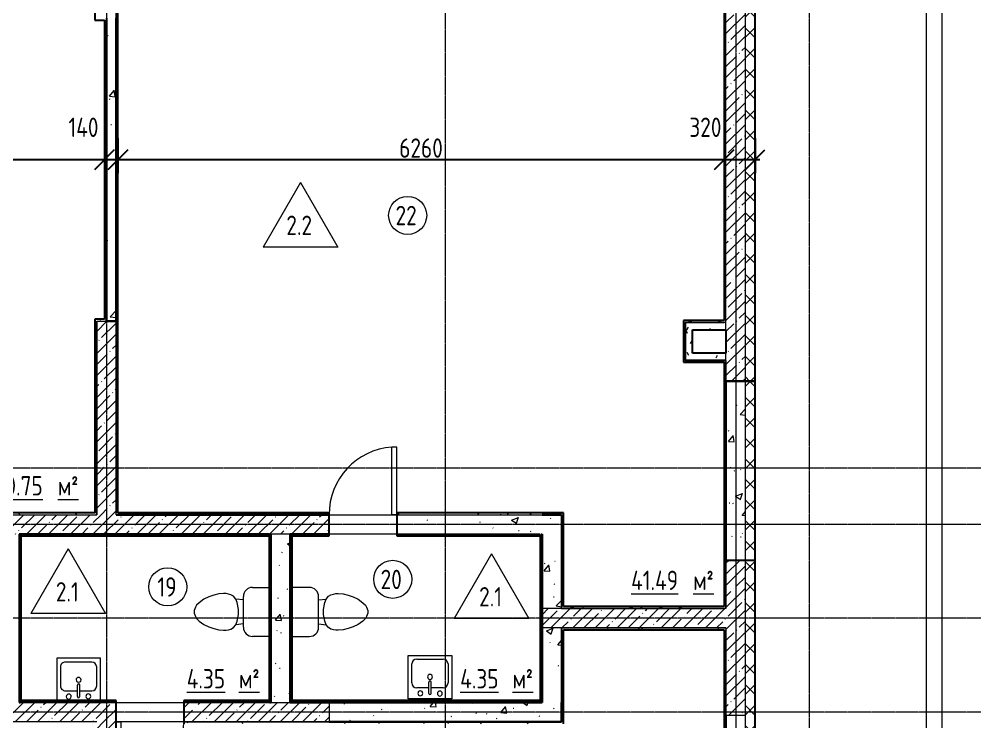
# Model space of a CAD drawing. Header units: millimetres. Extents: x -11854 to 4360091, y -19344 to 4989148.
# Drawn here: x 108003 to 117934, y 14747 to 22007 of the extents above; entities that cross this region are included whole.
import ezdxf

# ---------------------------------------------------------------- set-up
doc = ezdxf.new("R2010")
doc.units = ezdxf.units.MM
doc.linetypes.add('Линия сетки', pattern=[22.225, 12.7, -3.175, 3.175, -3.175])
doc.layers.get('0').update_dxf_attribs({"color": 254})
doc.layers.get('Defpoints').update_dxf_attribs({"color": 254})
for name, color, linetype, lineweight in [('A-ANNO-DIMS', 254, 'Continuous', 9), ('A-AREA-IDEN', 254, 'Continuous', 9), ('A-DOOR', 254, 'Continuous', 9), ('A-WALL', 254, 'Continuous', 9), ('P-SANR-FIXT', 254, 'Continuous', 9), ('S-GRID', 254, 'Continuous', 9)]:
    doc.layers.add(name, color=color, linetype=linetype, lineweight=lineweight)
doc.styles.add('ISOCPEUR', font='isocpeur.ttf', dxfattribs={"width": 0.8, "height": 200})
doc.styles.add('ISOCPEUR_B', font='', dxfattribs={"width": 0.8, "height": 200})
doc.styles.add('ISOCPEUR_B_1', font='', dxfattribs={"width": 0.8, "height": 200})
doc.styles.get('ISOCPEUR_B').set_extended_font_data('ISOCPEUR', bold=True)
doc.styles.get('ISOCPEUR_B_1').set_extended_font_data('ISOCPEUR', bold=True)
doc.dimstyles.new('2_0_мм_ISOCPEUR', dxfattribs={"dimscale": 304.8, "dimtxt": 199.196235, "dimasz": 0.656168, "dimexe": 0.459318, "dimexo": 0.625, "dimgap": 0.065617, "dimtad": 1, "dimdec": 0, "dimtxsty": 'ISOCPEUR', "dimblk1": 'OBLIQUE', "dimblk2": 'OBLIQUE', "dimsah": 1, "dimcen": 2.5, "dimdle": 0.164042, "dimazin": 3, "dimtfac": 1, "dimtix": 1, "dimtmove": 0, "dimatfit": 3, "dimfxl": 0.787402, "dimfxlon": 1, "dimtvp": 1, "dimarcsym": 2})
doc.dimstyles.new('2_0_мм_ISOCPEUR_1', dxfattribs={"dimscale": 304.8, "dimtxt": 199.196235, "dimasz": 0.656168, "dimexe": 0.459318, "dimexo": 0.625, "dimgap": 0.065617, "dimtad": 1, "dimdec": 0, "dimtxsty": 'ISOCPEUR', "dimblk1": 'OBLIQUE', "dimblk2": 'OBLIQUE', "dimsah": 1, "dimcen": 2.5, "dimdle": 0.164042, "dimazin": 3, "dimtfac": 1, "dimtix": 1, "dimtmove": 1, "dimatfit": 3, "dimfxl": 0.787402, "dimfxlon": 1, "dimtvp": 1, "dimarcsym": 2})
pattern_1 = [(50, (542041.7, 20914.14), (728.7365, -63.7558), [76.2, -838.2]), (355, (542041.7, 20914.14), (-140.9716, 764.2276), [60.96, -670.56]), (100.451, (542102.4, 20908.8), (587.77, 700.4668), [64.76, -712.36]), (46.184, (542041.7, 21117.3), (1084.3162, -168.171), [114.3, -1257.3]), (96.636, (542132, 21103.3), (949.61, 989.7098), [97.14, -1068.54]), (351.184, (542041.7, 21117.3), (949.6206, 989.7012), [91.44, -1005.84]), (21, (542143.3, 21066.54), (606.4579, -409.0606), [76.2, -838.2]), (326, (542143.3, 21066.54), (247.2083, 736.7529), [60.96, -670.56]), (71.451, (542193.8, 21032.46), (853.6683, 327.6855), [64.76, -712.36]), (37.5, (542041.67, 20914.14), (12.3547, 338.22012), [6.706, -655.726, 6.706, -674.014, -673.1]), (37.5, (542041.67, 20914.14), (12.3547, 338.22012), [-1343.152, 6.706, -666.394]), (7.5, (542041.67, 20914.14), (267.27887, 400.72213), [6.706, -381.406, 6.706, -640.486, -256.54]), (7.5, (542041.67, 20914.14), (267.27887, 400.72213), [-1035.304, 6.706, -249.834]), (327.5, (541815.1, 20914.14), (542.36333, -22.91534), [6.706, -247.294, 6.706, -785.774, -1051.56]), (327.5, (541815.1, 20914.14), (542.36333, -22.91534), [-1046.48, 6.706, -1044.854]), (317.5, (541713.5, 20914.14), (592.51696, 101.7071), [6.706, -323.494, 6.706, -519.582, -746.76]), (317.5, (541713.5, 20914.14), (592.51696, 101.7071), [-856.488, 6.706, -740.054])]
pattern_2 = [(45, (542041.67, 20914.14), (-114.04925, 114.04925), []), (45, (542155.72, 20914.14), (-114.04925, 114.04925), [201.613, -40.323, 3.353, -36.97])]
pattern_3 = [(45, (542041.67, 20914.14), (-106.066017, 106.066017), []), (135, (542041.67, 20914.14), (-106.066017, -106.066017), [])]
pattern_4 = [(0, (542041.67, 20914.14), (406.4, 101.6), [33.528, -271.272, 33.528, -271.272, -1625.6]), (0, (542041.67, 20914.14), (406.4, 101.6), [-609.6, 33.528, -576.072, 33.528, -271.272, -711.2]), (0, (542041.67, 20914.14), (406.4, 101.6), [-1524, 33.528, -169.672, 33.528, -474.472]), (120, (542194.07, 20964.94), (-291.18818, 301.152724), [33.528, -271.272, 33.528, -1896.872]), (120, (542194.07, 20964.94), (-291.18818, 301.152724), [-338.328, -271.272, 33.528, -576.072, -1016]), (120, (542194.07, 20964.94), (-291.18818, 301.152724), [-1219.2, 33.528, -271.272, 33.528, -677.672]), (120, (542194.07, 20964.94), (-291.18818, 301.152724), [-1557.528, -169.672, 33.528, -474.472]), (240, (542244.87, 21168.14), (-115.21182, -402.752724), [33.528, -271.272, 33.528, -1896.872]), (240, (542244.87, 21168.14), (-115.21182, -402.752724), [-338.328, -271.272, 33.528, -576.072, -1016]), (240, (542244.87, 21168.14), (-115.21182, -402.752724), [-1219.2, 33.528, -271.272, 33.528, -677.672]), (240, (542244.87, 21168.14), (-115.21182, -402.752724), [-1557.528, -169.672, 33.528, -474.472])]
pattern_5 = [(0, (542041.67, 20914.14), (0, 240), []), (90, (542041.67, 20914.14), (-240, 1e-14), [])]

# ---------------------------------------------------------------- blocks, each defined once
blk = doc.blocks.new('Одиночные-Щитовые - Дверной блок внутренний глухой ДГ 21х7 Л-4429184-1А')
at = {"layer": 'A-DOOR', "lineweight": 18}
for p, q in [((299, 100), (299, 798.1)), ((350, 798.1), (299, 798.1)), ((350, 100), (350, 798.1)), ((350, 100), (299, 100))]:
    blk.add_line(p, q, dxfattribs=at)
at = {"layer": 'A-DOOR'}
blk.add_arc((350, 100), 700, 94.17811, 180, dxfattribs=at)
blk = doc.blocks.new('Одиночные-Щитовые - Дверной блок внутренний глухой ДГ 21х7 Л-4592465-1А')
at = {"layer": 'A-DOOR', "lineweight": 18}
for p, q in [((299, 100), (299, 798.1)), ((350, 798.1), (299, 798.1)), ((350, 100), (350, 798.1)), ((350, 100), (299, 100))]:
    blk.add_line(p, q, dxfattribs=at)
at = {"layer": 'A-DOOR'}
blk.add_arc((350, 100), 700, 94.17811, 180, dxfattribs=at)
blk = doc.blocks.new('Туалет-Домашний-3D - Туалет-Домашний-3D-V3-1А')
at = {"layer": 'P-SANR-FIXT'}
for p, q in [((-253.4, 298.4), (-253.4, 468.8)), ((253.4, 468.8), (253.4, 298.4)), ((158.7, 203.8), (-158.8, 203.8)), ((-123.5, 203.8), (-132.3, 127)), ((123.5, 203.8), (132.3, 127)), ((-162.6, 101.6), (-177, 76.2)), ((-132.3, 127), (-162.6, 101.6)), ((-97.4, 139.7), (-132.3, 127)), ((-25.4, 152.4), (-97.4, 139.7)), ((25.4, 152.4), (-25.4, 152.4)), ((97.4, 139.7), (25.4, 152.4)), ((132.3, 127), (97.4, 139.7)), ((162.6, 101.6), (132.3, 127)), ((177, 76.2), (162.6, 101.6)), ((-188.3, 25.3), (-190.5, 0)), ((-190.5, 0), (-186.1, -50.6)), ((-183.8, 50.8), (-188.3, 25.3)), ((-177, 76.2), (-183.8, 50.8)), ((183.8, 50.8), (177, 76.2)), ((188.3, 25.3), (183.8, 50.8)), ((186.1, -50.6), (190.5, 0)), ((190.5, 0), (188.3, 25.3)), ((-186.1, -50.6), (-172.4, -101.6)), ((172.4, -101.6), (186.1, -50.6)), ((-172.4, -101.6), (-153.9, -152.4)), ((-153.9, -152.4), (-130.2, -203.2)), ((130.2, -203.2), (153.9, -152.4)), ((153.9, -152.4), (172.4, -101.6)), ((-130.2, -203.2), (-95, -254)), ((-95, -254), (-69.6, -279.4)), ((-69.6, -279.4), (-47.6, -292.1)), ((-47.6, -292.1), (-12.7, -304.8)), ((12.7, -304.8), (47.6, -292.1)), ((47.6, -292.1), (69.6, -279.4)), ((69.6, -279.4), (95, -254)), ((95, -254), (130.2, -203.2)), ((-12.7, -304.8), (12.7, -304.8))]:
    blk.add_line(p, q, dxfattribs=at)
for centre, start, end in [((-158.8, 298.4), 180, 270), ((158.7, 298.4), 270, 360)]:
    blk.add_arc(centre, 94.6, start, end, dxfattribs=at)
blk = doc.blocks.new('Кухонная мойка-Островок - 450 x 450 мм-V4-1А')
at = {"layer": 'P-SANR-FIXT'}
for p, q in [((-209.3, 213), (-209.3, -222.7)), ((240.7, -222.7), (240.7, 213)), ((3, 113), (-120.4, 113)), ((3, 170.2), (3, 53.1)), ((28.4, 170.2), (28.4, 53.1)), ((151.8, 113), (28.4, 113)), ((-171.2, 62.2), (-171.2, -133.8)), ((202.6, -133.8), (202.6, 62.2)), ((-120.4, -184.6), (151.8, -184.6)), ((-209.3, -222.7), (240.7, -222.7))]:
    blk.add_line(p, q, dxfattribs=at)
for centre, radius, start, end in [((-120.4, 62.2), 50.8, 90, 180), ((-84.3, 170.2), 25.4, 360, 180), ((-84.3, 170.2), 25.4, 180, 360), ((15.7, 170.2), 12.7, 360, 180), ((117.3, 172.3), 25.4, 360, 180), ((117.3, 172.3), 25.4, 180, 0), ((151.8, 62.2), 50.8, 360, 90), ((15.7, 0), 25.4, 360, 180), ((15.7, 0), 25.4, 180, 0), ((15.7, 53.1), 12.7, 180, 0), ((-120.4, -133.8), 50.8, 180, 270), ((151.8, -133.8), 50.8, 270, 0)]:
    blk.add_arc(centre, radius, start, end, dxfattribs=at)
blk = doc.blocks.new('Туалет-Домашний-3D - Туалет-Домашний-3D-V5-1А')
at = {"layer": 'P-SANR-FIXT'}
for p, q in [((-47.6, 292.1), (-12.7, 304.8)), ((-12.7, 304.8), (12.7, 304.8)), ((12.7, 304.8), (47.6, 292.1)), ((-153.9, 152.4), (-130.2, 203.2)), ((-130.2, 203.2), (-95, 254)), ((-95, 254), (-69.6, 279.4)), ((-69.6, 279.4), (-47.6, 292.1)), ((47.6, 292.1), (69.6, 279.4)), ((69.6, 279.4), (95, 254)), ((95, 254), (130.2, 203.2)), ((130.2, 203.2), (153.9, 152.4)), ((-186.1, 50.6), (-172.4, 101.6)), ((-172.4, 101.6), (-153.9, 152.4)), ((153.9, 152.4), (172.4, 101.6)), ((172.4, 101.6), (186.1, 50.6)), ((-190.5, 0), (-186.1, 50.6)), ((186.1, 50.6), (190.5, 0)), ((-188.3, -25.3), (-190.5, 0)), ((-183.8, -50.8), (-188.3, -25.3)), ((-177, -76.2), (-183.8, -50.8)), ((-162.6, -101.6), (-177, -76.2)), ((177, -76.2), (162.6, -101.6)), ((183.8, -50.8), (177, -76.2)), ((188.3, -25.3), (183.8, -50.8)), ((190.5, 0), (188.3, -25.3)), ((-132.3, -127), (-162.6, -101.6)), ((-97.4, -139.7), (-132.3, -127)), ((-123.5, -203.8), (-132.3, -127)), ((-25.4, -152.4), (-97.4, -139.7)), ((25.4, -152.4), (-25.4, -152.4)), ((97.4, -139.7), (25.4, -152.4)), ((132.3, -127), (97.4, -139.7)), ((123.5, -203.8), (132.3, -127)), ((162.6, -101.6), (132.3, -127)), ((158.7, -203.8), (-158.8, -203.8)), ((-253.4, -298.4), (-253.4, -476)), ((253.4, -476), (253.4, -298.4))]:
    blk.add_line(p, q, dxfattribs=at)
for centre, start, end in [((-158.8, -298.4), 90, 180), ((158.7, -298.4), 0, 90)]:
    blk.add_arc(centre, 94.6, start, end, dxfattribs=at)
blk = doc.blocks.new('Кухонная мойка-Островок - 450 x 450 мм-2034793-1А')
at = {"layer": 'P-SANR-FIXT'}
for p, q in [((-209.3, 222.7), (240.7, 222.7)), ((-209.3, -227.3), (-209.3, 222.7)), ((240.7, 222.7), (240.7, -227.3)), ((-171.2, -62.2), (-171.2, 133.8)), ((-120.4, 184.6), (151.8, 184.6)), ((202.6, 133.8), (202.6, -62.2)), ((3, -170.2), (3, -53.1)), ((28.4, -170.2), (28.4, -53.1)), ((3, -113), (-120.4, -113)), ((151.8, -113), (28.4, -113)), ((240.7, -227.3), (-209.3, -227.3))]:
    blk.add_line(p, q, dxfattribs=at)
for centre, radius, start, end in [((-120.4, 133.8), 50.8, 90, 180), ((151.8, 133.8), 50.8, 360, 90), ((15.7, 0), 25.4, 360, 180), ((15.7, 0), 25.4, 180, 0), ((-120.4, -62.2), 50.8, 180, 270), ((15.7, -53.1), 12.7, 360, 180), ((151.8, -62.2), 50.8, 270, 0), ((-84.3, -170.2), 25.4, 0, 180), ((-84.3, -170.2), 25.4, 180, 0), ((15.7, -170.2), 12.7, 180, 360), ((117.3, -172.3), 25.4, 360, 180), ((117.3, -172.3), 25.4, 180, 0)]:
    blk.add_arc(centre, radius, start, end, dxfattribs=at)
blk = doc.blocks.new('АР-Марка-Помещения-Этаж_Секция_Номер - Номер-1294543-1А')
at = {"layer": 'A-AREA-IDEN'}
blk.add_circle((0, 1.219), 1.965, dxfattribs=at)
blk = doc.blocks.new('_Oblique')
at = {"color": 0, "linetype": 'ByBlock', "lineweight": -2}
blk.add_line((-0.5, -0.5), (0.5, 0.5), dxfattribs=at)
blk = doc.blocks.new('*D634')
at = {"layer": 'A-ANNO-DIMS', "color": 0, "lineweight": -2, "transparency": 16777216}
for p, q in [((102522.6, 20777.2), (102522.6, 20416.2)), ((108882.6, 20777.2), (108882.6, 20416.2)), ((102472.6, 20556.2), (108932.6, 20556.2))]:
    blk.add_line(p, q, dxfattribs=at)
at = {"layer": 'Defpoints', "color": 0, "transparency": 16777216}
for p in [(102522.6, 20796.2), (108882.6, 20796.2), (108882.6, 20556.2)]:
    blk.add_point(p, dxfattribs=at)
at = {"layer": 'A-ANNO-DIMS', "color": 0, "lineweight": -2, "transparency": 16777216, "xscale": 200, "yscale": 200, "zscale": 200, "rotation": 180}
blk.add_blockref('_Oblique', (102522.6, 20556.2), dxfattribs=at)
at = {"layer": 'A-ANNO-DIMS', "color": 0, "lineweight": -2, "transparency": 16777216, "xscale": 200, "yscale": 200, "zscale": 200}
blk.add_blockref('_Oblique', (108882.6, 20556.2), dxfattribs=at)
at = {"layer": 'A-ANNO-DIMS', "color": 0, "transparency": 16777216, "insert": (105702.6, 20676.2), "char_height": 200, "width": 533.233, "attachment_point": 5, "style": 'ISOCPEUR'}
blk.add_mtext('\\A1;6360', dxfattribs=at)
blk = doc.blocks.new('*D635')
at = {"layer": 'A-ANNO-DIMS', "color": 0, "lineweight": -2, "transparency": 16777216}
for p, q in [((108882.6, 20777.2), (108882.6, 20416.2)), ((109022.6, 20777.2), (109022.6, 20416.2)), ((108832.6, 20556.2), (109072.6, 20556.2))]:
    blk.add_line(p, q, dxfattribs=at)
at = {"layer": 'Defpoints', "color": 0, "transparency": 16777216}
for p in [(108882.6, 20796.2), (109022.6, 20796.2), (109022.6, 20556.2)]:
    blk.add_point(p, dxfattribs=at)
at = {"layer": 'A-ANNO-DIMS', "color": 0, "lineweight": -2, "transparency": 16777216, "xscale": 200, "yscale": 200, "zscale": 200, "rotation": 180}
blk.add_blockref('_Oblique', (108882.6, 20556.2), dxfattribs=at)
at = {"layer": 'A-ANNO-DIMS', "color": 0, "lineweight": -2, "transparency": 16777216, "xscale": 200, "yscale": 200, "zscale": 200}
blk.add_blockref('_Oblique', (109022.6, 20556.2), dxfattribs=at)
at = {"layer": 'A-ANNO-DIMS', "color": 0, "transparency": 16777216, "insert": (108511.2, 20990.9), "char_height": 200, "width": 381.537, "attachment_point": 1, "line_spacing_factor": 1.149209, "style": 'ISOCPEUR'}
blk.add_mtext('\\A1;140', dxfattribs=at)
blk = doc.blocks.new('*D636')
at = {"layer": 'A-ANNO-DIMS', "color": 0, "lineweight": -2, "transparency": 16777216}
for p, q in [((109022.6, 20777.2), (109022.6, 20416.2)), ((115282.6, 20777.2), (115282.6, 20416.2)), ((108972.6, 20556.2), (115332.6, 20556.2))]:
    blk.add_line(p, q, dxfattribs=at)
at = {"layer": 'Defpoints', "color": 0, "transparency": 16777216}
for p in [(109022.6, 20796.2), (115282.6, 20796.2), (115282.6, 20556.2)]:
    blk.add_point(p, dxfattribs=at)
at = {"layer": 'A-ANNO-DIMS', "color": 0, "lineweight": -2, "transparency": 16777216, "xscale": 200, "yscale": 200, "zscale": 200, "rotation": 180}
blk.add_blockref('_Oblique', (109022.6, 20556.2), dxfattribs=at)
at = {"layer": 'A-ANNO-DIMS', "color": 0, "lineweight": -2, "transparency": 16777216, "xscale": 200, "yscale": 200, "zscale": 200}
blk.add_blockref('_Oblique', (115282.6, 20556.2), dxfattribs=at)
at = {"layer": 'A-ANNO-DIMS', "color": 0, "transparency": 16777216, "insert": (112152.6, 20676.2), "char_height": 200, "width": 533.233, "attachment_point": 5, "style": 'ISOCPEUR'}
blk.add_mtext('\\A1;6260', dxfattribs=at)
blk = doc.blocks.new('*D637')
at = {"layer": 'A-ANNO-DIMS', "color": 0, "lineweight": -2, "transparency": 16777216}
for p, q in [((115282.6, 20777.2), (115282.6, 20416.2)), ((115602.6, 20777.2), (115602.6, 20416.2)), ((115232.6, 20556.2), (115652.6, 20556.2))]:
    blk.add_line(p, q, dxfattribs=at)
at = {"layer": 'Defpoints', "color": 0, "transparency": 16777216}
for p in [(115282.6, 20796.2), (115602.6, 20796.2), (115602.6, 20556.2)]:
    blk.add_point(p, dxfattribs=at)
at = {"layer": 'A-ANNO-DIMS', "color": 0, "lineweight": -2, "transparency": 16777216, "xscale": 200, "yscale": 200, "zscale": 200, "rotation": 180}
blk.add_blockref('_Oblique', (115282.6, 20556.2), dxfattribs=at)
at = {"layer": 'A-ANNO-DIMS', "color": 0, "lineweight": -2, "transparency": 16777216, "xscale": 200, "yscale": 200, "zscale": 200}
blk.add_blockref('_Oblique', (115602.6, 20556.2), dxfattribs=at)
at = {"layer": 'A-ANNO-DIMS', "color": 0, "transparency": 16777216, "insert": (114924, 20990.9), "char_height": 200, "width": 399.925, "attachment_point": 1, "line_spacing_factor": 1.149209, "style": 'ISOCPEUR'}
blk.add_mtext('\\A1;320', dxfattribs=at)
blk = doc.blocks.new('МАРКА ПОМЕЩЕНИЯ - ПОЛЫ - Площадь-6347788-1А')
at = {"layer": 'A-AREA-IDEN'}
for p, q in [((0, 4.233), (-3.855, -2.444)), ((0, 4.233), (3.855, -2.444)), ((3.855, -2.444), (-3.855, -2.444))]:
    blk.add_line(p, q, dxfattribs=at)

msp = doc.modelspace()

# ---------------------------------------------------------------- hatches: boundary and pattern name
at = {"layer": 'A-WALL'}
h = msp.add_hatch(dxfattribs=at)
h.set_pattern_fill('FP_3', color=8, style=0, pattern_type=2)
h.set_pattern_definition(pattern_4)
h.paths.add_polyline_path([(108782.6, 21997.4), (108802.6, 21997.4), (108802.6, 24246.7), (108782.6, 24246.7), (108782.6, 22129.2)])
h = msp.add_hatch(dxfattribs=at)
h.set_pattern_fill('FP_3', color=8, style=0, pattern_type=2)
h.set_pattern_definition(pattern_4)
h.paths.add_polyline_path([(109022.6, 16907.5), (109022.6, 24267.6), (109002.6, 24267.7), (109002.6, 16907.5)])
h = msp.add_hatch(dxfattribs=at)
h.set_pattern_fill('FP_1', color=8, style=0, pattern_type=2)
h.set_pattern_definition(pattern_2)
h.paths.add_polyline_path([(115302.6, 18267.4), (115502.6, 18267.4), (115502.6, 22817.4), (115302.6, 22817.4), (115302.6, 18462.4)])
h = msp.add_hatch(dxfattribs=at)
h.set_pattern_fill('FP_5', color=8, style=0, pattern_type=2)
h.set_pattern_definition(pattern_3)
h.paths.add_polyline_path([(115502.6, 18267.4), (115602.6, 18267.4), (115602.6, 22817.4), (115502.6, 22817.4), (115502.6, 18645.6)])
h = msp.add_hatch(dxfattribs=at)
h.set_pattern_fill('FP_3', color=8, style=0, pattern_type=2)
h.set_pattern_definition(pattern_4)
h.paths.add_polyline_path([(115282.6, 18872.4), (115302.6, 18872.4), (115302.6, 22597.4), (115282.6, 22597.4), (115282.6, 18892.4)])
h = msp.add_hatch(dxfattribs=at)
h.set_pattern_fill('FP_3', color=8, style=0, pattern_type=2)
h.set_pattern_definition(pattern_4)
h.paths.add_polyline_path([(108902.6, 18887.4), (108902.6, 21997.4), (108882.6, 21997.4), (108882.6, 18887.4)])
h = msp.add_hatch(dxfattribs=at)
h.set_pattern_fill('FP_2', color=8, style=0, pattern_type=2)
h.set_pattern_definition(pattern_1)
h.paths.add_polyline_path([(109002.6, 18887.4), (109002.6, 22017.4), (108902.6, 22017.4), (108902.6, 18887.4)])
h = msp.add_hatch(dxfattribs=at)
h.set_pattern_fill('FP_3', color=8, style=0, pattern_type=2)
h.set_pattern_definition(pattern_4)
h.paths.add_polyline_path([(108882.6, 18887.4), (108882.6, 18907.4), (108782.6, 18907.4), (108782.6, 18887.4), (108802.6, 18887.4)])
h = msp.add_hatch(dxfattribs=at)
h.set_pattern_fill('FP_3', color=8, style=0, pattern_type=2)
h.set_pattern_definition(pattern_4)
h.paths.add_polyline_path([(108782.6, 16887.4), (108802.6, 16887.4), (108802.6, 18887.4), (108782.6, 18887.4), (108782.6, 16907.4)])
h = msp.add_hatch(dxfattribs=at)
h.set_pattern_fill('FP_1', color=8, style=0, pattern_type=2)
h.set_pattern_definition(pattern_2)
h.paths.add_polyline_path([(108802.6, 16887.4), (109002.6, 16887.4), (109002.6, 18887.4), (108802.6, 18887.4), (108802.6, 18147.9)])
h = msp.add_hatch(dxfattribs=at)
h.set_pattern_fill('FP_3', color=8, style=0, pattern_type=2)
h.set_pattern_definition(pattern_4)
h.paths.add_polyline_path([(115282.6, 18872.4), (115282.6, 18892.4), (114862.6, 18892.4), (114862.6, 18872.4), (115039.7, 18872.4)])
h = msp.add_hatch(dxfattribs=at)
h.set_pattern_fill('FP_3', color=8, style=0, pattern_type=2)
h.set_pattern_definition(pattern_4)
h.paths.add_polyline_path([(114882.6, 18797.4), (115302.6, 18797.4), (115302.6, 18872.4), (114882.6, 18872.4)])
h = msp.add_hatch(dxfattribs=at)
h.set_pattern_fill('FP_3', color=8, style=0, pattern_type=2)
h.set_pattern_definition(pattern_4)
h.paths.add_polyline_path([(114882.6, 18482.4), (114957.6, 18482.4), (114957.6, 18797.4), (114882.6, 18797.4)])
h = msp.add_hatch(dxfattribs=at)
h.set_pattern_fill('FP_3', color=8, style=0, pattern_type=2)
h.set_pattern_definition(pattern_4)
h.paths.add_polyline_path([(115282.6, 18462.4), (115302.6, 18462.4), (115302.6, 18482.4), (114882.6, 18482.4), (114882.6, 18462.4), (115039.7, 18462.4)])
h = msp.add_hatch(dxfattribs=at)
h.set_pattern_fill('FP_3', color=8, style=0, pattern_type=2)
h.set_pattern_definition(pattern_4)
h.paths.add_polyline_path([(114957.6, 18482.4), (115302.6, 18482.4), (115302.6, 18557.4), (114957.6, 18557.4)])
h = msp.add_hatch(dxfattribs=at)
h.set_pattern_fill('FP_3', color=8, style=0, pattern_type=2)
h.set_pattern_definition(pattern_4)
h.paths.add_polyline_path([(115282.6, 15917.4), (115302.6, 15917.4), (115302.6, 18462.4), (115282.6, 18462.4), (115282.6, 15937.4)])
h = msp.add_hatch(dxfattribs=at)
h.set_pattern_fill('FP_2', color=8, style=0, pattern_type=2)
h.set_pattern_definition(pattern_1)
h.paths.add_polyline_path([(115302.6, 16417.4), (115502.6, 16417.4), (115502.6, 18267.4), (115302.6, 18267.4), (115302.6, 18147.9)])
h = msp.add_hatch(dxfattribs=at)
h.set_pattern_fill('FP_5', color=8, style=0, pattern_type=2)
h.set_pattern_definition(pattern_3)
h.paths.add_polyline_path([(115502.6, 16417.4), (115602.6, 16417.4), (115602.6, 18267.4), (115502.6, 18267.4), (115502.6, 18147.9)])
h = msp.add_hatch(dxfattribs=at)
h.set_pattern_fill('FP_1', color=8, style=0, pattern_type=2)
h.set_pattern_definition(pattern_2)
h.paths.add_polyline_path([(102502.6, 16687.4), (106597.6, 16687.4), (106597.6, 16887.4), (102502.6, 16887.4)])
h.paths.add_polyline_path([(107297.6, 16687.4), (111202.6, 16687.4), (111202.6, 16887.4), (107297.6, 16887.4)])
h = msp.add_hatch(dxfattribs=at)
h.set_pattern_fill('FP_3', color=8, style=0, pattern_type=2)
h.set_pattern_definition(pattern_4)
h.paths.add_polyline_path([(108782.6, 16887.4), (108782.6, 16907.4), (107297.6, 16907.4), (107297.6, 16887.4), (108059.1, 16887.4)])
h.paths.add_polyline_path([(106597.6, 16887.4), (106597.6, 16907.4), (102522.6, 16907.4), (102522.6, 16887.4), (105520.7, 16887.4)])
h = msp.add_hatch(dxfattribs=at)
h.set_pattern_fill('FP_3', color=8, style=0, pattern_type=2)
h.set_pattern_definition(pattern_4)
h.paths.add_polyline_path([(113602.6, 16887.5), (113602.6, 16907.5), (111902.6, 16907.5), (111902.6, 16887.5), (113402.6, 16887.5)])
h.paths.add_polyline_path([(111202.6, 16887.5), (111202.6, 16907.5), (109002.6, 16907.5), (109002.6, 16887.5), (110597.5, 16887.5)])
h = msp.add_hatch(dxfattribs=at)
h.set_pattern_fill('FP_2', color=8, style=0, pattern_type=2)
h.set_pattern_definition(pattern_1)
h.paths.add_polyline_path([(111902.6, 16687.5), (113402.6, 16687.5), (113402.6, 16887.5), (111902.6, 16887.5)])
h = msp.add_hatch(dxfattribs=at)
h.set_pattern_fill('FP_2', color=8, style=0, pattern_type=2)
h.set_pattern_definition(pattern_1)
h.paths.add_polyline_path([(113402.6, 15917.4), (113602.6, 15917.4), (113602.6, 16887.5), (113402.6, 16887.5), (113402.6, 16157.3)])
h = msp.add_hatch(dxfattribs=at)
h.set_pattern_fill('FP_3', color=8, style=0, pattern_type=2)
h.set_pattern_definition(pattern_4)
h.paths.add_polyline_path([(113622.6, 15937.4), (113622.6, 16907.5), (113602.6, 16907.5), (113602.6, 15937.4)])
h = msp.add_hatch(dxfattribs=at)
h.set_pattern_fill('FP_3', color=8, style=0, pattern_type=2)
h.set_pattern_definition(pattern_4)
h.paths.add_polyline_path([(108012.6, 14947.4), (108012.6, 16687.4), (108002.6, 16687.4), (108002.6, 14947.4)])
h = msp.add_hatch(dxfattribs=at)
h.set_pattern_fill('FP_3', color=8, style=0, pattern_type=2)
h.set_pattern_definition(pattern_4)
h.paths.add_polyline_path([(110592.6, 16677.4), (110592.6, 16687.4), (108012.6, 16687.4), (108012.6, 16677.4), (110582.6, 16677.4)])
h = msp.add_hatch(dxfattribs=at)
h.set_pattern_fill('FP_3', color=8, style=0, pattern_type=2)
h.set_pattern_definition(pattern_4)
h.paths.add_polyline_path([(110592.6, 14947.4), (110602.6, 14947.4), (110602.6, 16687.4), (110592.6, 16687.4), (110592.6, 14957.4)])
h = msp.add_hatch(dxfattribs=at)
h.set_pattern_fill('FP_2', color=8, style=0, pattern_type=2)
h.set_pattern_definition(pattern_1)
h.paths.add_polyline_path([(110602.6, 14947.4), (110802.6, 14947.4), (110802.6, 16687.4), (110602.6, 16687.4), (110602.6, 15161.9)])
h = msp.add_hatch(dxfattribs=at)
h.set_pattern_fill('FP_3', color=8, style=0, pattern_type=2)
h.set_pattern_definition(pattern_4)
h.paths.add_polyline_path([(110812.6, 14947.4), (110812.6, 16687.4), (110802.6, 16687.4), (110802.6, 14947.4)])
h = msp.add_hatch(dxfattribs=at)
h.set_pattern_fill('FP_3', color=8, style=0, pattern_type=2)
h.set_pattern_definition(pattern_4)
h.paths.add_polyline_path([(113392.6, 16677.4), (113392.6, 16687.5), (113135.9, 16687.4), (111902.6, 16687.4), (111902.6, 16677.4), (113382.6, 16677.4)])
h.paths.add_polyline_path([(111202.6, 16677.4), (111202.6, 16687.4), (110812.6, 16687.4), (110812.6, 16677.4), (110822.6, 16677.4)])
h = msp.add_hatch(dxfattribs=at)
h.set_pattern_fill('FP_3', color=8, style=0, pattern_type=2)
h.set_pattern_definition(pattern_4)
h.paths.add_polyline_path([(113402.6, 14947.4), (113402.6, 16687.5), (113392.6, 16687.5), (113392.6, 14947.4)])
h = msp.add_hatch(dxfattribs=at)
h.set_pattern_fill('FP_6', color=8, style=0, pattern_type=2)
h.set_pattern_definition(pattern_5)
h.paths.add_polyline_path([(108012.6, 14957.4), (108022.6, 14957.4), (108022.6, 16677.4), (108012.6, 16677.4), (108012.6, 15161.9)])
h = msp.add_hatch(dxfattribs=at)
h.set_pattern_fill('FP_6', color=8, style=0, pattern_type=2)
h.set_pattern_definition(pattern_5)
h.paths.add_polyline_path([(110582.6, 16667.4), (110582.6, 16677.4), (108022.6, 16677.4), (108022.6, 16667.4), (109328.3, 16667.4)])
h = msp.add_hatch(dxfattribs=at)
h.set_pattern_fill('FP_6', color=8, style=0, pattern_type=2)
h.set_pattern_definition(pattern_5)
h.paths.add_polyline_path([(110582.6, 14957.4), (110592.6, 14957.4), (110592.6, 16677.4), (110582.6, 16677.4), (110582.6, 14967.4)])
h = msp.add_hatch(dxfattribs=at)
h.set_pattern_fill('FP_6', color=8, style=0, pattern_type=2)
h.set_pattern_definition(pattern_5)
h.paths.add_polyline_path([(110822.6, 14957.4), (110822.6, 16677.4), (110812.6, 16677.4), (110812.6, 14957.4)])
h = msp.add_hatch(dxfattribs=at)
h.set_pattern_fill('FP_6', color=8, style=0, pattern_type=2)
h.set_pattern_definition(pattern_5)
h.paths.add_polyline_path([(113382.6, 16667.4), (113382.6, 16677.4), (111902.6, 16677.4), (111902.6, 16667.4), (113135.9, 16667.4)])
h.paths.add_polyline_path([(111202.6, 16667.4), (111202.6, 16677.4), (110822.6, 16677.4), (110822.6, 16667.4)])
h = msp.add_hatch(dxfattribs=at)
h.set_pattern_fill('FP_6', color=8, style=0, pattern_type=2)
h.set_pattern_definition(pattern_5)
h.paths.add_polyline_path([(113392.6, 14957.4), (113392.6, 16677.4), (113382.6, 16677.4), (113382.6, 14957.4)])
h = msp.add_hatch(dxfattribs=at)
h.set_pattern_fill('FP_1', color=8, style=0, pattern_type=2)
h.set_pattern_definition(pattern_2)
h.paths.add_polyline_path([(115302.6, 14817.4), (115502.6, 14817.4), (115502.6, 16417.4), (115302.6, 16417.4), (115302.6, 15697.4)])
h = msp.add_hatch(dxfattribs=at)
h.set_pattern_fill('FP_5', color=8, style=0, pattern_type=2)
h.set_pattern_definition(pattern_3)
h.paths.add_polyline_path([(115502.6, 14817.4), (115602.6, 14817.4), (115602.6, 16417.4), (115502.6, 16417.4), (115502.6, 16157.3)])
h = msp.add_hatch(dxfattribs=at)
h.set_pattern_fill('FP_1', color=8, style=0, pattern_type=2)
h.set_pattern_definition(pattern_2)
h.paths.add_polyline_path([(113402.6, 15717.4), (115302.6, 15717.4), (115302.6, 15917.4), (113402.6, 15917.4)])
h = msp.add_hatch(dxfattribs=at)
h.set_pattern_fill('FP_3', color=8, style=0, pattern_type=2)
h.set_pattern_definition(pattern_4)
h.paths.add_polyline_path([(113602.6, 15917.4), (115282.6, 15917.4), (115282.6, 15937.4), (113602.6, 15937.4)])
h = msp.add_hatch(dxfattribs=at)
h.set_pattern_fill('FP_2', color=8, style=0, pattern_type=2)
h.set_pattern_definition(pattern_1)
h.paths.add_polyline_path([(113402.6, 14947.4), (113602.6, 14947.4), (113602.6, 15717.4), (113402.6, 15717.4), (113402.6, 15161.9)])
h = msp.add_hatch(dxfattribs=at)
h.set_pattern_fill('FP_3', color=8, style=0, pattern_type=2)
h.set_pattern_definition(pattern_4)
h.paths.add_polyline_path([(113602.6, 14747.4), (113622.6, 14747.4), (113622.6, 15717.4), (113602.6, 15717.4), (113602.6, 14947.4)])
h = msp.add_hatch(dxfattribs=at)
h.set_pattern_fill('FP_3', color=8, style=0, pattern_type=2)
h.set_pattern_definition(pattern_4)
h.paths.add_polyline_path([(115282.6, 15697.4), (115302.6, 15697.4), (115302.6, 15717.4), (113622.6, 15717.4), (113622.6, 15697.4), (114405.1, 15697.4)])
h = msp.add_hatch(dxfattribs=at)
h.set_pattern_fill('FP_3', color=8, style=0, pattern_type=2)
h.set_pattern_definition(pattern_4)
h.paths.add_polyline_path([(115282.6, 13222.4), (115302.6, 13222.4), (115302.6, 15697.4), (115282.6, 15697.4), (115282.6, 13242.4)])
h = msp.add_hatch(dxfattribs=at)
h.set_pattern_fill('FP_1', color=8, style=0, pattern_type=2)
h.set_pattern_definition(pattern_2)
h.paths.add_polyline_path([(101302.6, 14747.4), (104402.6, 14747.4), (104402.6, 14947.4), (101302.6, 14947.4)])
h.paths.add_polyline_path([(105102.6, 14747.4), (109002.6, 14747.4), (109002.6, 14947.4), (105102.6, 14947.4)])
h.paths.add_polyline_path([(109702.6, 14747.4), (111202.6, 14747.4), (111202.6, 14947.4), (109702.6, 14947.4)])
h = msp.add_hatch(dxfattribs=at)
h.set_pattern_fill('FP_3', color=8, style=0, pattern_type=2)
h.set_pattern_definition(pattern_4)
h.paths.add_polyline_path([(110582.6, 14947.4), (110592.6, 14947.4), (110592.6, 14957.4), (109702.6, 14957.4), (109702.6, 14947.4)])
h.paths.add_polyline_path([(109002.6, 14947.4), (109002.6, 14957.4), (108012.6, 14957.4), (108012.6, 14947.4), (108059.1, 14947.4)])
h = msp.add_hatch(dxfattribs=at)
h.set_pattern_fill('FP_6', color=8, style=0, pattern_type=2)
h.set_pattern_definition(pattern_5)
h.paths.add_polyline_path([(110582.6, 14957.4), (110582.6, 14967.4), (109702.6, 14967.4), (109702.6, 14957.4)])
h.paths.add_polyline_path([(109002.6, 14957.4), (109002.6, 14967.4), (108022.6, 14967.4), (108022.6, 14957.4), (108059.1, 14957.4)])
h = msp.add_hatch(dxfattribs=at)
h.set_pattern_fill('FP_3', color=8, style=0, pattern_type=2)
h.set_pattern_definition(pattern_4)
h.paths.add_polyline_path([(113392.6, 14947.4), (113392.6, 14957.4), (110812.6, 14957.4), (110812.6, 14947.4), (113382.6, 14947.4)])
h = msp.add_hatch(dxfattribs=at)
h.set_pattern_fill('FP_6', color=8, style=0, pattern_type=2)
h.set_pattern_definition(pattern_5)
h.paths.add_polyline_path([(113382.6, 14957.4), (113382.6, 14967.4), (110822.6, 14967.4), (110822.6, 14957.4), (113135.9, 14957.4)])
h = msp.add_hatch(dxfattribs=at)
h.set_pattern_fill('FP_2', color=8, style=0, pattern_type=2)
h.set_pattern_definition(pattern_1)
h.paths.add_polyline_path([(111202.6, 14747.4), (113602.6, 14747.4), (113602.6, 14947.4), (111202.6, 14947.4)])
h = msp.add_hatch(dxfattribs=at)
h.set_pattern_fill('FP_2', color=8, style=0, pattern_type=2)
h.set_pattern_definition(pattern_1)
h.paths.add_polyline_path([(115302.6, 13367.4), (115502.6, 13367.4), (115502.6, 14817.4), (115302.6, 14817.4), (115302.6, 14166.6)])
h = msp.add_hatch(dxfattribs=at)
h.set_pattern_fill('FP_5', color=8, style=0, pattern_type=2)
h.set_pattern_definition(pattern_3)
h.paths.add_polyline_path([(115502.6, 13367.4), (115602.6, 13367.4), (115602.6, 14817.4), (115502.6, 14817.4), (115502.6, 14166.6)])
h = msp.add_hatch(dxfattribs=at)
h.set_pattern_fill('FP_1', color=8, style=0, pattern_type=2)
h.set_pattern_definition(pattern_2)
h.paths.add_polyline_path([(109002.6, 12747.4), (109002.6, 14747.4), (108802.6, 14747.4), (108802.6, 12747.4)])
h = msp.add_hatch(dxfattribs=at)
h.set_pattern_fill('FP_3', color=8, style=0, pattern_type=2)
h.set_pattern_definition(pattern_4)
h.paths.add_polyline_path([(113622.6, 14727.4), (113622.6, 14747.4), (109702.6, 14747.4), (109702.6, 14727.4), (113135.9, 14727.4)])

# ---------------------------------------------------------------- linework, layer by layer
at = {"layer": 'A-WALL', "color": 8}
for p, q in [((117372.6, -427.6), (117372.6, 28101.2)), ((117532.6, 28101.2), (117532.6, -587.6)), ((115502.6, 18267.4), (115502.6, 22817.4)), ((115302.6, 18797.4), (115302.6, 22617.4)), ((108802.6, 18887.4), (108902.6, 18887.4)), ((109002.6, 16887.5), (109002.6, 18887.4)), ((109002.6, 18887.4), (109002.6, 16907.5)), ((115302.6, 18872.4), (114882.6, 18872.4)), ((114882.6, 18872.4), (115282.6, 18872.4)), ((115302.6, 18482.4), (115302.6, 18557.4)), ((115302.6, 18482.4), (115302.6, 18267.4)), ((115302.6, 18267.4), (115302.6, 18462.4)), ((115502.6, 8817.4), (115502.6, 18267.4)), ((106597.6, 16887.4), (108802.6, 16887.4)), ((107297.6, 16887.4), (108782.6, 16887.4)), ((111202.6, 16887.4), (111206.2, 16887.4)), ((111206.2, 16887.5), (113402.6, 16887.5)), ((111902.6, 16887.5), (113402.6, 16887.5)), ((113602.6, 15917.4), (113602.6, 16887.5)), ((113602.6, 16887.5), (113602.6, 15917.4)), ((110802.6, 16687.4), (110592.6, 16687.4)), ((111206.2, 16687.4), (111202.6, 16687.4)), ((113382.6, 16687.5), (111206.2, 16687.5)), ((113382.6, 16687.4), (111902.6, 16687.4)), ((113402.6, 16687.5), (113392.6, 16687.5)), ((108012.6, 14957.4), (108012.6, 16677.4)), ((110592.6, 16677.4), (108012.6, 16677.4)), ((110592.6, 16677.4), (110592.6, 14957.4)), ((110812.6, 14957.4), (110812.6, 16677.4)), ((111202.6, 16677.4), (110812.6, 16677.4)), ((113392.6, 16677.4), (111902.6, 16677.4)), ((113392.6, 16677.4), (113392.6, 14957.4)), ((115302.6, 16417.4), (115302.6, 15917.4)), ((115302.6, 15917.4), (115302.6, 16417.4)), ((115302.6, 15917.4), (113402.6, 15917.4)), ((113602.6, 15917.4), (115282.6, 15917.4)), ((115302.6, 15717.4), (113402.6, 15717.4)), ((113602.6, 14947.4), (113602.6, 15717.4)), ((113602.6, 15717.4), (115302.6, 15717.4)), ((113602.6, 15717.4), (113602.6, 14947.4)), ((115302.6, 15717.4), (115302.6, 14817.4)), ((115302.6, 14817.4), (115302.6, 15697.4)), ((109002.6, 14957.4), (108012.6, 14957.4)), ((108012.6, 14947.4), (109002.6, 14947.4)), ((109002.6, 14947.4), (108022.6, 14947.4)), ((109002.6, 14947.4), (110582.6, 14947.4)), ((110592.6, 14957.4), (109702.6, 14957.4)), ((109702.6, 14947.4), (110592.6, 14947.4)), ((110602.6, 14947.4), (110802.6, 14947.4)), ((113392.6, 14957.4), (110812.6, 14957.4)), ((111202.6, 14947.4), (111202.6, 14747.4)), ((115302.6, 14817.4), (115502.6, 14817.4)), ((108802.6, 14747.4), (104402.6, 14747.4)), ((109702.6, 14747.4), (109002.6, 14747.4)), ((109702.6, 14747.4), (111202.6, 14747.4)), ((111202.6, 14747.4), (109702.6, 14747.4))]:
    msp.add_line(p, q, dxfattribs=at)
at = {"layer": 'A-WALL', "color": 8, "lineweight": 25}
for p, q in [((108782.6, 24246.7), (108782.6, 21997.4)), ((109002.6, 24267.7), (109002.6, 18887.4)), ((109022.6, 16907.5), (109022.6, 24247.6)), ((115602.6, 18267.4), (115602.6, 22817.4)), ((115282.6, 22597.4), (115282.6, 18892.4)), ((108782.6, 21997.4), (108882.6, 21997.4)), ((108882.6, 21997.4), (108882.6, 18907.4)), ((108902.6, 22017.4), (108902.6, 18887.4)), ((108902.6, 18887.4), (108902.6, 21997.4)), ((109002.6, 18887.4), (109002.6, 22017.4)), ((108882.6, 18907.4), (108782.6, 18907.4)), ((108782.6, 18907.4), (108782.6, 16907.4)), ((108802.6, 16887.4), (108802.6, 18887.4)), ((109002.6, 18887.4), (108902.6, 18887.4)), ((108902.6, 18887.4), (109002.6, 18887.4)), ((115282.6, 18892.4), (114862.6, 18892.4)), ((114862.6, 18892.4), (114862.6, 18462.4)), ((114882.6, 18872.4), (114882.6, 18482.4)), ((114882.6, 18482.4), (114882.6, 18872.4)), ((114957.6, 18797.4), (115302.6, 18797.4)), ((114957.6, 18557.4), (114957.6, 18797.4)), ((115302.6, 18797.4), (115302.6, 18557.4)), ((114882.6, 18482.4), (115302.6, 18482.4)), ((115302.6, 18482.4), (114882.6, 18482.4)), ((115302.6, 18557.4), (114957.6, 18557.4)), ((114862.6, 18462.4), (115282.6, 18462.4)), ((115282.6, 18462.4), (115282.6, 15937.4)), ((115302.6, 18267.4), (115602.6, 18267.4)), ((115302.6, 18267.4), (115302.6, 16417.4)), ((115602.6, 18267.4), (115302.6, 18267.4)), ((115302.6, 16417.4), (115302.6, 18267.4)), ((115602.6, 9117.4), (115602.6, 18267.4)), ((108782.6, 16907.4), (107297.6, 16907.4)), ((109002.6, 16887.5), (111202.6, 16887.5)), ((111202.6, 16887.4), (109002.6, 16887.4)), ((111202.6, 16907.5), (109022.6, 16907.5)), ((111202.6, 16887.5), (111202.6, 16907.5)), ((111202.6, 16687.4), (111202.6, 16887.4)), ((113622.6, 16907.5), (111902.6, 16907.5)), ((111902.6, 16907.5), (111902.6, 16887.5)), ((111902.6, 16887.5), (111902.6, 16687.5)), ((113602.6, 16887.5), (113402.6, 16887.5)), ((113402.6, 16887.5), (113602.6, 16887.5)), ((113622.6, 15937.4), (113622.6, 16907.5)), ((108002.6, 16687.4), (110582.6, 16687.4)), ((108002.6, 16687.4), (108002.6, 14947.4)), ((110582.6, 16687.4), (108002.6, 16687.4)), ((110602.6, 16687.4), (110602.6, 14947.4)), ((110602.6, 14947.4), (110602.6, 16687.4)), ((110802.6, 14947.4), (110802.6, 16687.4)), ((110802.6, 16687.4), (111202.6, 16687.4)), ((110802.6, 16687.4), (110802.6, 14947.4)), ((111202.6, 16687.4), (110802.6, 16687.4)), ((111202.6, 16667.4), (111202.6, 16687.4)), ((111902.6, 16687.4), (111902.6, 16667.4)), ((113402.6, 16687.5), (113402.6, 14947.4)), ((113402.6, 14947.4), (113402.6, 16687.5)), ((108022.6, 14967.4), (108022.6, 16667.4)), ((108022.6, 16667.4), (110582.6, 16667.4)), ((110582.6, 16667.4), (110582.6, 14967.4)), ((110822.6, 14967.4), (110822.6, 16667.4)), ((110822.6, 16667.4), (111202.6, 16667.4)), ((111902.6, 16667.4), (113382.6, 16667.4)), ((113382.6, 16667.4), (113382.6, 14967.4)), ((115302.6, 16417.4), (115602.6, 16417.4)), ((115282.6, 15937.4), (113622.6, 15937.4)), ((113622.6, 14727.4), (113622.6, 15697.4)), ((113622.6, 15697.4), (115282.6, 15697.4)), ((115282.6, 15697.4), (115282.6, 13242.4)), ((108022.6, 14947.4), (108002.6, 14947.4)), ((108002.6, 14947.4), (108012.6, 14947.4)), ((109002.6, 14967.4), (108022.6, 14967.4)), ((109002.6, 14947.4), (109002.6, 14967.4)), ((109002.6, 14747.4), (109002.6, 14947.4)), ((110582.6, 14967.4), (109702.6, 14967.4)), ((109702.6, 14967.4), (109702.6, 14947.4)), ((109702.6, 14947.4), (109702.6, 14747.4)), ((110602.6, 14947.4), (110582.6, 14947.4)), ((110592.6, 14947.4), (110602.6, 14947.4)), ((113402.6, 14947.4), (110802.6, 14947.4)), ((110802.6, 14947.4), (113402.6, 14947.4)), ((113382.6, 14967.4), (110822.6, 14967.4)), ((113602.6, 14747.4), (113602.6, 14947.4)), ((113602.6, 14947.4), (113602.6, 14747.4)), ((115302.6, 14817.4), (115302.6, 13367.4)), ((115302.6, 13367.4), (115302.6, 14817.4)), ((109002.6, 12747.4), (109002.6, 14747.4)), ((109702.6, 14747.4), (109702.6, 14727.4)), ((111202.6, 14747.4), (113602.6, 14747.4)), ((113602.6, 14747.4), (111202.6, 14747.4))]:
    msp.add_line(p, q, dxfattribs=at)
at = {"layer": 'S-GRID', "color": 8, "linetype": 'Линия сетки'}
for p, q in [((108902.6, 26233.7), (108902.6, -4343.8)), ((112402.6, 26233.7), (112402.6, -4343.8)), ((115402.6, 26233.7), (115402.6, -4343.8)), ((116162.5, 26188.3), (116162.5, -1496.5)), ((115402.6, 21247.1), (115402.6, -4343.8)), ((117934.2, 17367.4), (80076.8, 17367.4)), ((117934.2, 16787.4), (80076.8, 16787.4)), ((117934.2, 15817.4), (80076.8, 15817.4)), ((117934.2, 14847.4), (78806.8, 14847.4))]:
    msp.add_line(p, q, dxfattribs=at)

# ---------------------------------------------------------------- block references
at = {"layer": 'A-AREA-IDEN', "color": 8, "xscale": 99.99999999999991, "yscale": 99.99999999999991, "zscale": 99.99999999999991}
for name, p in [('МАРКА ПОМЕЩЕНИЯ - ПОЛЫ - Площадь-6347788-1А', (110907, 19897.1)), ('АР-Марка-Помещения-Этаж_Секция_Номер - Номер-1294543-1А', (112014.5, 19858.1)), ('МАРКА ПОМЕЩЕНИЯ - ПОЛЫ - Площадь-6347788-1А', (108507.8, 16109.8)), ('АР-Марка-Помещения-Этаж_Секция_Номер - Номер-1294543-1А', (111860.2, 16097.6)), ('МАРКА ПОМЕЩЕНИЯ - ПОЛЫ - Площадь-6347788-1А', (112879.8, 16058.9)), ('АР-Марка-Помещения-Этаж_Секция_Номер - Номер-1294543-1А', (109536.2, 16019.8))]:
    msp.add_blockref(name, p, dxfattribs=at)
at = {"layer": 'A-DOOR', "color": 8}
msp.add_blockref('Одиночные-Щитовые - Дверной блок внутренний глухой ДГ 21х7 Л-4429184-1А', (111552.6, 16787.5), dxfattribs=at)
at = {"layer": 'A-DOOR', "color": 8, "rotation": 180}
msp.add_blockref('Одиночные-Щитовые - Дверной блок внутренний глухой ДГ 21х7 Л-4592465-1А', (109352.6, 14847.4), dxfattribs=at)
at = {"layer": 'P-SANR-FIXT', "color": 8}
for name, p, rotation in [('Туалет-Домашний-3D - Туалет-Домашний-3D-V3-1А', (110113.7, 15883), 269.9999999986193), ('Туалет-Домашний-3D - Туалет-Домашний-3D-V5-1А', (111298.5, 15883), 270.000000001394), ('Кухонная мойка-Островок - 450 x 450 мм-V4-1А', (108631.4, 15180.5), 180)]:
    msp.add_blockref(name, p, dxfattribs=dict(at, rotation=rotation))
msp.add_blockref('Кухонная мойка-Островок - 450 x 450 мм-2034793-1А', (112229.2, 15211.3), dxfattribs=at)

# ---------------------------------------------------------------- texts
at = {"layer": 'A-AREA-IDEN', "color": 8, "char_height": 200, "attachment_point": 1}
for s, insert, width, style in [('22', (111889.6, 20078.9), 295.021, 'ISOCPEUR_B'), ('2.2', (110761.6, 19977.8), 339.915, 'ISOCPEUR'), ('\\L40.75 ', (107739.4, 17286), 801.687, 'ISOCPEUR_B'), ('\\L\\fISOCPEUR|b1|i0|c238|p34|;\\W.8;\\L²', (108538.5, 17286), 128.27, 'ISOCPEUR_B_1'), ('\\L\\fISOCPEUR|b1|i0|c204|p34|;\\W.8;\\Lм', (108400.9, 17286), 166.751, 'ISOCPEUR_B'), ('20', (111735.3, 16318.4), 295.021, 'ISOCPEUR_B'), ('\\L41.49 ', (114322.9, 16309.1), 776.033, 'ISOCPEUR_B'), ('\\L\\fISOCPEUR|b1|i0|c238|p34|;\\W.8;\\L²', (115100.8, 16309.1), 128.27, 'ISOCPEUR_B_1'), ('2.1', (108380.7, 16190.4), 295.021, 'ISOCPEUR'), ('19', (109429.7, 16240.6), 250.126, 'ISOCPEUR_B'), ('\\L\\fISOCPEUR|b1|i0|c204|p34|;\\W.8;\\Lм', (114963.2, 16309.1), 166.751, 'ISOCPEUR_B'), ('2.1', (112752.8, 16139.5), 295.021, 'ISOCPEUR'), ('\\L4.35 ', (109732.7, 15292.5), 654.177, 'ISOCPEUR_B'), ('\\L\\fISOCPEUR|b1|i0|c204|p34|;\\W.8;\\Lм', (110272.4, 15292.5), 166.751, 'ISOCPEUR_B'), ('\\L\\fISOCPEUR|b1|i0|c238|p34|;\\W.8;\\L²', (110410, 15292.5), 128.27, 'ISOCPEUR_B_1'), ('\\L4.35 ', (112557.1, 15292.5), 654.177, 'ISOCPEUR_B'), ('\\L\\fISOCPEUR|b1|i0|c204|p34|;\\W.8;\\Lм', (113096.8, 15292.5), 166.751, 'ISOCPEUR_B'), ('\\L\\fISOCPEUR|b1|i0|c238|p34|;\\W.8;\\L²', (113234.4, 15292.5), 128.27, 'ISOCPEUR_B_1')]:
    msp.add_mtext(s, dxfattribs=dict(at, insert=insert, width=width, style=style))

# ---------------------------------------------------------------- dimensions: what is measured, and where the dimension line sits
at = {"layer": 'A-ANNO-DIMS', "color": 8}
for base, p1, p2, override, picture, middle in [((109022.6, 20556.2), (108882.6, 20796.2), (109022.6, 20796.2), {"dimfxl": 140.000861}, '*D635', (108701.9, 20704.2)), ((115602.6, 20556.2), (115282.6, 20796.2), (115602.6, 20796.2), {"dimfxl": 320}, '*D637', (115124, 20704.2))]:
    dim = msp.add_linear_dim(base=base, p1=p1, p2=p2, dimstyle='2_0_мм_ISOCPEUR_1', override=override, dxfattribs=at)
    dim.commit()
    dim.dimension.update_dxf_attribs({"geometry": picture, "text_midpoint": middle, "dimtype": 160})
for base, p1, p2, override, picture, middle in [((108882.6, 20556.2), (102522.6, 20796.2), (108882.6, 20796.2), {"dimfxl": 6360.000843}, '*D634', (105702.6, 20676.2)), ((115282.6, 20556.2), (109022.6, 20796.2), (115282.6, 20796.2), {"dimfxl": 6259.999139}, '*D636', (112152.6, 20676.2))]:
    dim = msp.add_linear_dim(base=base, p1=p1, p2=p2, dimstyle='2_0_мм_ISOCPEUR', override=override, dxfattribs=at)
    dim.commit()
    dim.dimension.update_dxf_attribs({"geometry": picture, "text_midpoint": middle})

doc.saveas('drawing.dxf')
